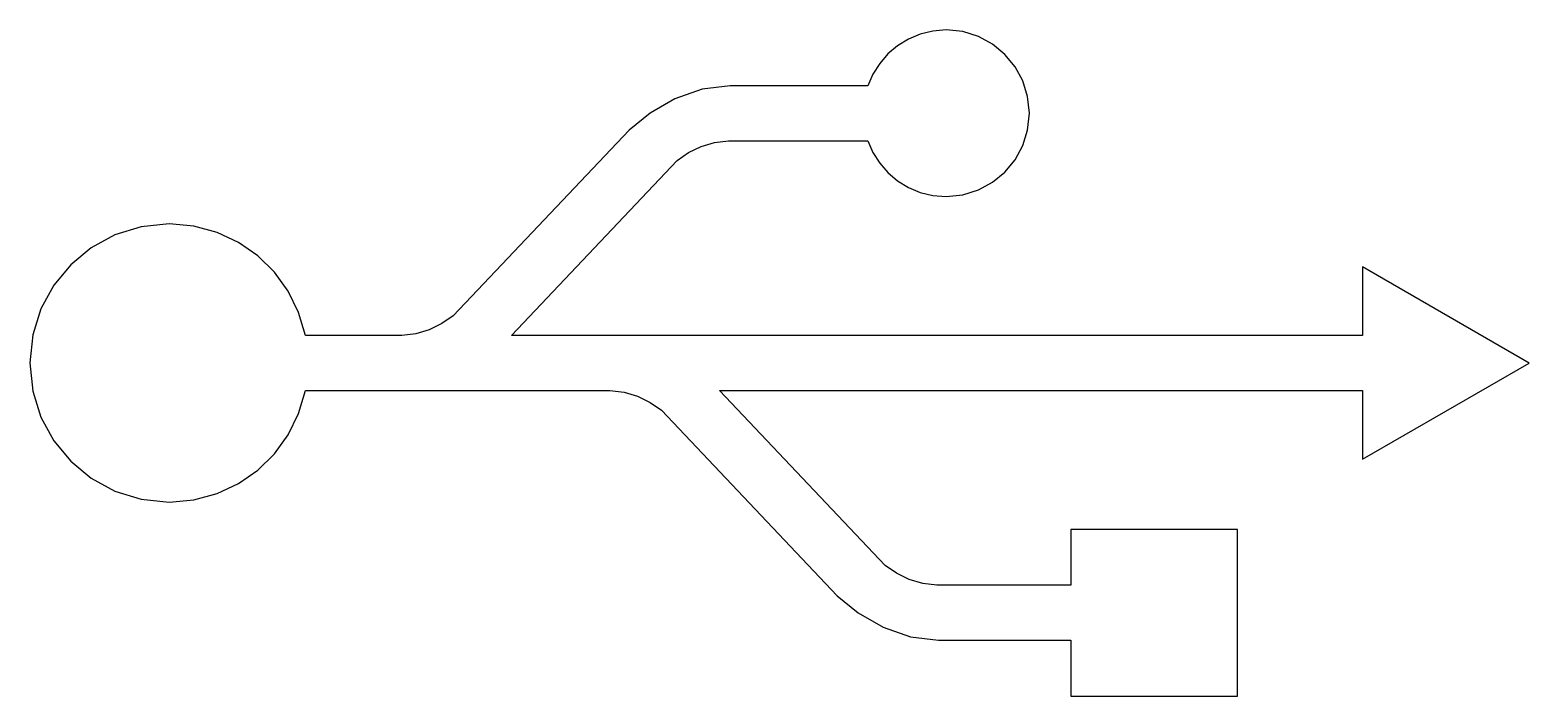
# Model space of a CAD drawing. Extents: x 4 to 131, y 4 to 60.
import ezdxf

# ---------------------------------------------------------------- set-up
doc = ezdxf.new("R2010")
doc.units = 0

msp = doc.modelspace()

# ---------------------------------------------------------------- linework, layer by layer
at = {"layer": 'Layer 1', "color": 4}
for p, q in [((78.986552, 60.082558), (77.987978, 59.663005)), ((80.057669, 60.344769), (78.986552, 60.082558)), ((81.187996, 60.435349), (80.057669, 60.344769)), ((82.610667, 60.291861), (81.187996, 60.435349)), ((83.935962, 59.880328), (82.610667, 60.291861)), ((85.135428, 59.229142), (83.935962, 59.880328)), ((77.075277, 59.100402), (76.261782, 58.40904)), ((77.987978, 59.663005), (77.075277, 59.100402)), ((86.180612, 58.366695), (85.135428, 59.229142)), ((75.560824, 57.603209), (74.985735, 56.6972)), ((76.261782, 58.40904), (75.560824, 57.603209)), ((87.043062, 57.321382), (86.180612, 58.366695)), ((87.694325, 56.121595), (87.043062, 57.321382)), ((74.985735, 56.6972), (74.549847, 55.705304)), ((88.105947, 54.795728), (87.694325, 56.121595)), ((60.506738, 55.404478), (58.198632, 54.585764)), ((62.885038, 55.70728), (60.506738, 55.404478)), ((74.549847, 55.705304), (62.885038, 55.70728)), ((88.249478, 53.372173), (88.105947, 54.795728)), ((58.198632, 54.585764), (56.087641, 53.38568)), ((56.087641, 53.38568), (54.300684, 51.938767)), ((88.105936, 51.949129), (88.249478, 53.372173)), ((54.300684, 51.938767), (39.388062, 36.186251)), ((60.406209, 50.549775), (61.552878, 50.896877)), ((61.552878, 50.896877), (62.746749, 51.038478)), ((62.746749, 51.038478), (74.549847, 51.042993)), ((74.549847, 51.042993), (74.985735, 50.050304)), ((87.694285, 50.623554), (88.105936, 51.949129)), ((58.375973, 49.36998), (59.337116, 50.029899)), ((59.337116, 50.029899), (60.406209, 50.549775)), ((74.985735, 50.050304), (75.560824, 49.143607)), ((87.042988, 49.423887), (87.694285, 50.623554)), ((44.321871, 34.521704), (58.375973, 49.36998)), ((75.560824, 49.143607), (76.261782, 48.337194)), ((76.261782, 48.337194), (77.075277, 47.645355)), ((85.135304, 47.516037), (86.180507, 48.378569)), ((86.180507, 48.378569), (87.042988, 49.423887)), ((77.075277, 47.645355), (77.987978, 47.082382)), ((77.987978, 47.082382), (78.986552, 46.662565)), ((83.935843, 46.864733), (85.135304, 47.516037)), ((78.986552, 46.662565), (80.057669, 46.400195)), ((80.057669, 46.400195), (81.187996, 46.309562)), ((81.187996, 46.309562), (82.610586, 46.453095)), ((82.610586, 46.453095), (83.935843, 46.864733)), ((12.9198, 43.740759), (10.70569, 43.05352)), ((15.297009, 43.980382), (12.9198, 43.740759)), ((17.389822, 43.795222), (15.297009, 43.980382)), ((19.361525, 43.261099), (17.389822, 43.795222)), ((21.18012, 42.410052), (19.361525, 43.261099)), ((8.702102, 41.966113), (6.95646, 40.525982)), ((10.70569, 43.05352), (8.702102, 41.966113)), ((22.81361, 41.274118), (21.18012, 42.410052)), ((24.229995, 39.885335), (22.81361, 41.274118)), ((6.95646, 40.525982), (5.516187, 38.780576)), ((25.397279, 38.275741), (24.229995, 39.885335)), ((130.622604, 32.184058), (116.501051, 40.339151)), ((116.501051, 40.339151), (116.501051, 34.521704)), ((5.516187, 38.780576), (4.428706, 36.777339)), ((26.283463, 36.477373), (25.397279, 38.275741)), ((4.428706, 36.777339), (3.74144, 34.563719)), ((26.856549, 34.522269), (26.283463, 36.477373)), ((39.388062, 36.186251), (38.428538, 35.527791)), ((3.74144, 34.563719), (3.501813, 32.187162)), ((35.021802, 34.522269), (26.856549, 34.522269)), ((36.214848, 34.663839), (35.021802, 34.522269)), ((37.360613, 35.009667), (36.214848, 34.663839)), ((38.428538, 35.527791), (37.360613, 35.009667)), ((116.501051, 34.521704), (44.321871, 34.521704)), ((3.501813, 32.187162), (3.74144, 29.809941)), ((116.501051, 24.030093), (130.622604, 32.184058)), ((3.74144, 29.809941), (4.428706, 27.595799)), ((26.28459, 27.90096), (26.857678, 29.8577)), ((26.857678, 29.8577), (52.685527, 29.8577)), ((52.685527, 29.8577), (53.876452, 29.714512)), ((53.876452, 29.714512), (55.020492, 29.367515)), ((55.020492, 29.367515), (56.087063, 28.848487)), ((76.030384, 15.005756), (61.973178, 29.856853)), ((61.973178, 29.856853), (116.501051, 29.856853)), ((116.501051, 29.856853), (116.501051, 24.030093)), ((56.087063, 28.848487), (57.045578, 28.189202)), ((57.045578, 28.189202), (71.955096, 12.437251)), ((4.428706, 27.595799), (5.516187, 25.592166)), ((25.39839, 26.101089), (26.28459, 27.90096)), ((5.516187, 25.592166), (6.95646, 23.846472)), ((24.231065, 24.490149), (25.39839, 26.101089)), ((22.814597, 23.100206), (24.231065, 24.490149)), ((6.95646, 23.846472), (8.702102, 22.406148)), ((21.180973, 21.963324), (22.814597, 23.100206)), ((8.702102, 22.406148), (10.70569, 21.318621)), ((19.362177, 21.111567), (21.180973, 21.963324)), ((10.70569, 21.318621), (12.9198, 20.631324)), ((12.9198, 20.631324), (15.297009, 20.391684)), ((15.297009, 20.391684), (17.390194, 20.576999)), ((17.390194, 20.576999), (19.362177, 21.111567)), ((105.906993, 18.061658), (91.781771, 18.061658)), ((91.781771, 18.061658), (91.781771, 13.333024)), ((105.906993, 3.937847), (105.906993, 18.061658)), ((76.99147, 14.345973), (76.030384, 15.005756)), ((78.061009, 13.826419), (76.99147, 14.345973)), ((79.208282, 13.479692), (78.061009, 13.826419)), ((80.402571, 13.338387), (79.208282, 13.479692)), ((91.781771, 13.333024), (80.402571, 13.338387)), ((71.955096, 12.437251), (73.741628, 10.990677)), ((73.741628, 10.990677), (75.852831, 9.791065)), ((75.852831, 9.791065), (78.161466, 8.97277)), ((78.161466, 8.97277), (80.540296, 8.670149)), ((80.540296, 8.670149), (91.781771, 8.672689)), ((80.540296, 8.670149), (80.540296, 8.670149)), ((91.781771, 8.672689), (91.781771, 3.937847)), ((91.781771, 3.937847), (105.906993, 3.937847))]:
    msp.add_line(p, q, dxfattribs=at)

doc.saveas('drawing.dxf')
